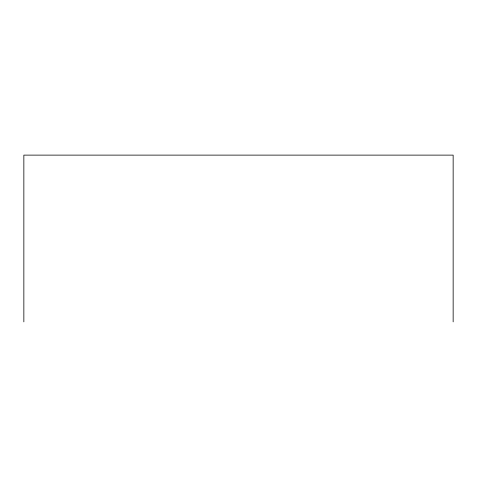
<?xml version="1.0" encoding="UTF-8"?>
<svg xmlns="http://www.w3.org/2000/svg" width="477" height="477" viewBox="0 0 477 477"><rect width="100%" height="100%" fill="white"/><g stroke="black" fill="none" stroke-linecap="round" stroke-linejoin="round"><path stroke-width="0.72" d="M453.15 321.88L453.15 155.12L23.85 155.12L23.85 321.88"/></g></svg>
